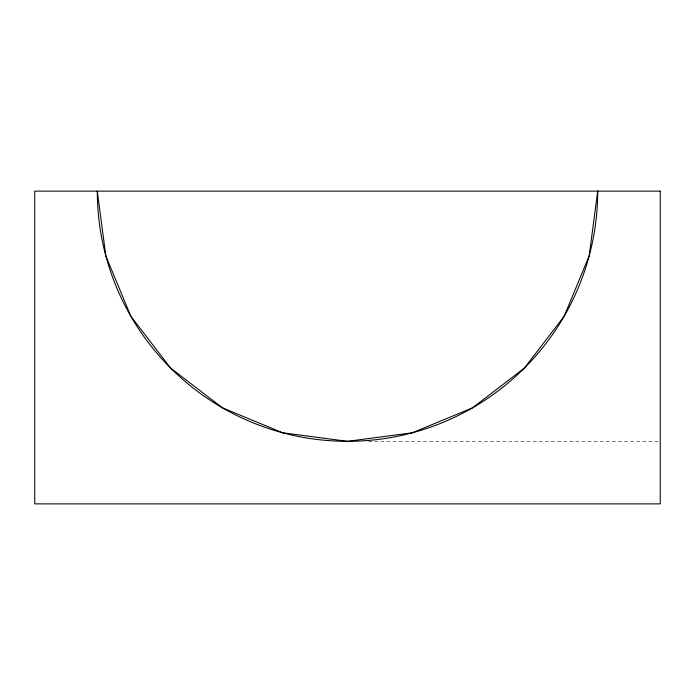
<?xml version="1.0" encoding="UTF-8"?>
<svg xmlns="http://www.w3.org/2000/svg" width="695" height="695" viewBox="0 0 695 695"><rect width="100%" height="100%" fill="white"/><g stroke="black" fill="none" stroke-linecap="round" stroke-linejoin="round"><path stroke-width="0.52" stroke-dasharray="3.48 2.61" d="M368.55 441.325L658.122 441.325"/><path stroke-width="1.04" d="M597.7 191.125L589.178 255.882L564.184 316.225L524.421 368.046L472.6 407.809L412.257 432.803L347.5 441.325L282.743 432.803L222.4 407.809L170.579 368.046L130.816 316.225L105.822 255.882L97.3 191.125A250.2 250.2 0 0 0 347.5 441.325A250.2 250.2 0 0 0 597.7 191.125M660.25 191.125L34.75 191.125L34.75 503.875L660.25 503.875L660.25 191.125"/></g></svg>
